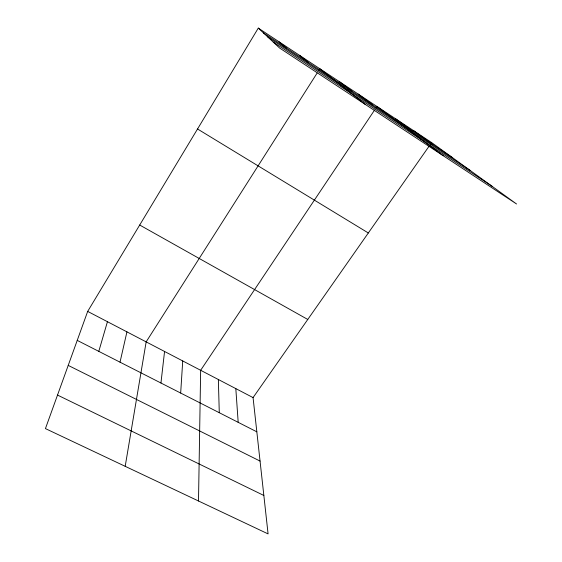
<?xml version="1.0" encoding="UTF-8"?>
<svg xmlns="http://www.w3.org/2000/svg" width="562" height="562" viewBox="0 0 562 562"><rect width="100%" height="100%" fill="white"/><g stroke="black" fill="none" stroke-linecap="round" stroke-linejoin="round"><path stroke-width="0.84" d="M198.505 500.995L200.655 370.288L374.58 110.047M180.669 393.049L182.727 360.944M160.95 383.01L164.561 351.475M125.193 466.32L146.155 341.879L317.13 73.053M120.022 362.174L126.935 331.861M98.793 351.362L107.44 321.703M258.295 28.1L279.574 48.009L516.562 203.992L431.623 142.572L258.295 28.1L87.679 311.404L45.438 428.602L268.081 533.9L253.062 397.601L429.115 146.148M318.956 70.194L319.862 68.761L365.202 104.363M376.013 107.904L376.969 106.471L443.179 155.695M430.625 144.005L431.623 142.572M57.521 395.072L263.845 495.466M68.22 365.398L260.058 461.079M77.233 340.389L256.834 431.827M87.679 311.404L253.062 397.601M139.699 225.032L307.772 319.462M197.536 128.993L368.328 232.977M263.381 32.863L452.347 157.557M267.863 37.05L470.38 170.595M273.294 42.129L491.954 186.198M413.667 130.707L432.881 144.708M395.451 118.68L413.112 131.663M358.212 94.086L372.606 104.932M339.181 81.518L351.861 91.248M299.658 55.413L308.7 62.761M279.138 41.862L286.234 47.939M235.815 388.616L238.19 422.336M218.351 379.512L219.285 412.712"/></g></svg>
